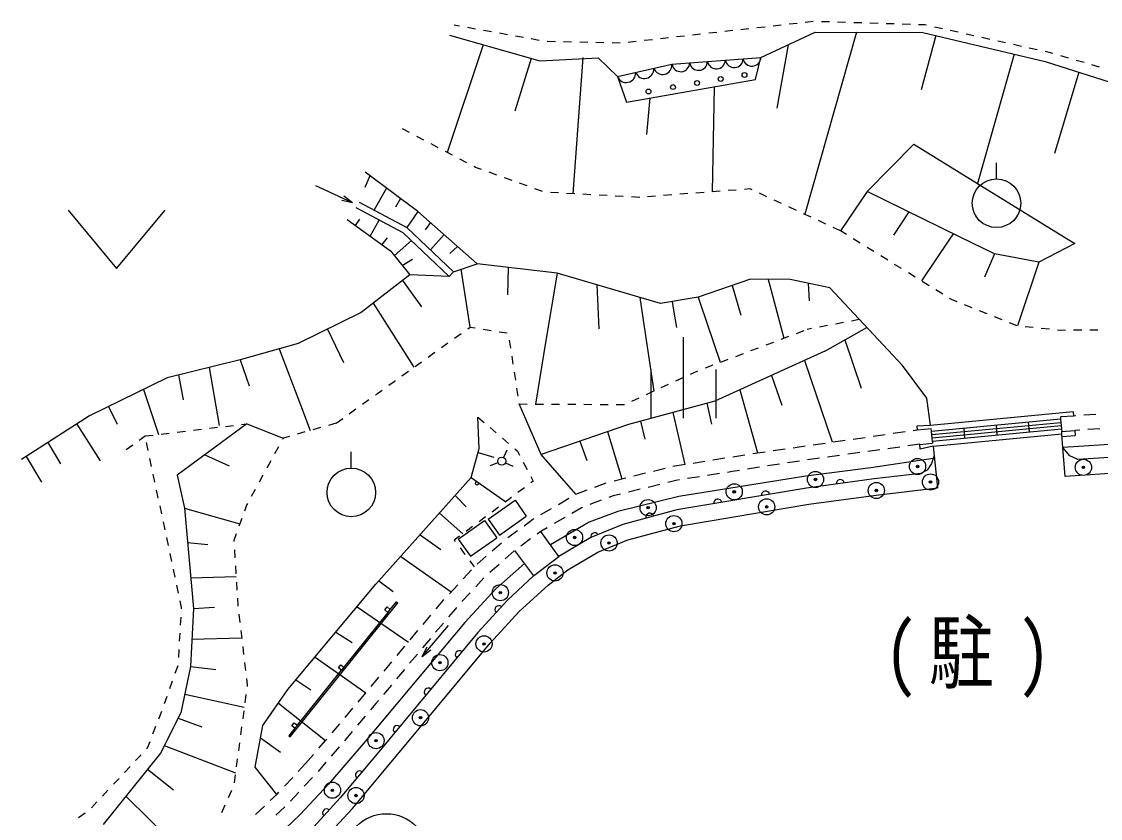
# Model space of a CAD drawing. Units: millimetres, scale not verified. Extents: x 40000 to 680000, y 20000 to 380000.
# Drawn here: x 127125 to 160434, y 298172 to 322776 of the extents above; entities that cross this region are included whole.
import ezdxf

# ---------------------------------------------------------------- set-up
doc = ezdxf.new("R2010")
doc.units = ezdxf.units.MM
doc.header["$LTSCALE"] = 1000
doc.header["$PDMODE"] = 32
doc.header["$PDSIZE"] = 500
doc.layers.add('M-BGD', color=7, linetype='Continuous', lineweight=25)
doc.layers.add('M-STR-STRC', color=7, linetype='Continuous', lineweight=25)
doc.styles.add('ＭＳ ゴシック', font='')
doc.styles.get('ＭＳ ゴシック').set_extended_font_data('MS Gothic')

msp = doc.modelspace()

# ---------------------------------------------------------------- linework, layer by layer
at = {"layer": 'M-BGD'}
for p, q in [((151569, 322776), (151320, 322748)), ((152068, 322764), (151818, 322772)), ((140648, 322633), (140476, 322664)), ((141140, 322546), (140894, 322589)), ((141633, 322458), (141386, 322502)), ((148587, 322441), (148339, 322413)), ((149084, 322496), (148836, 322469)), ((149581, 322552), (149333, 322524)), ((150078, 322608), (149830, 322580)), ((149952, 321670), (151624, 322447)), ((150575, 322664), (150326, 322636)), ((151072, 322720), (150823, 322692)), ((152906, 322445), (151304, 316826)), ((151624, 322447), (154948, 322441)), ((152568, 322748), (152318, 322756)), ((153068, 322733), (152818, 322741)), ((153568, 322717), (153318, 322725)), ((154067, 322702), (153817, 322710)), ((154567, 322686), (154317, 322694)), ((155013, 322673), (154817, 322679)), ((154948, 322441), (158728, 321548)), ((155066, 322661), (155013, 322673)), ((155554, 322552), (155310, 322607)), ((156042, 322444), (155798, 322498)), ((140340, 322353), (143123, 321562)), ((142125, 322371), (141879, 322414)), ((142617, 322283), (142371, 322327)), ((143109, 322196), (142863, 322240)), ((143606, 322155), (143356, 322161)), ((144106, 322144), (143856, 322150)), ((144606, 322133), (144356, 322139)), ((145106, 322123), (144856, 322128)), ((145606, 322112), (145356, 322117)), ((146103, 322161), (145855, 322134)), ((146600, 322217), (146351, 322189)), ((147097, 322273), (146848, 322245)), ((147594, 322329), (147345, 322301)), ((148090, 322385), (147842, 322357)), ((155356, 322344), (154903, 320666)), ((156530, 322335), (156286, 322390)), ((157018, 322227), (156774, 322281)), ((157506, 322118), (157262, 322173)), ((141380, 322057), (140266, 318735)), ((150797, 322063), (150447, 320103)), ((157769, 321774), (156642, 317776)), ((157994, 322010), (157750, 322064)), ((158482, 321901), (158238, 321956)), ((158856, 321818), (158726, 321847)), ((158968, 321786), (158856, 321818)), ((142856, 321638), (142358, 320010)), ((143123, 321562), (144925, 321653)), ((144449, 321670), (144145, 317461)), ((144925, 321653), (145524, 321083)), ((145524, 321083), (147204, 321456)), ((147204, 321456), (149952, 321670)), ((149786, 320985), (149952, 321670)), ((158728, 321548), (161771, 320575)), ((159449, 321648), (159209, 321717)), ((159930, 321510), (159689, 321579)), ((160410, 321372), (160170, 321441)), ((159764, 321217), (159016, 318705)), ((145524, 321083), (145797, 320292)), ((145797, 320292), (149786, 320985)), ((148504, 320763), (148442, 317519)), ((146521, 320418), (146424, 319293)), ((139104, 319347), (138882, 319464)), ((139546, 319114), (139325, 319231)), ((139988, 318881), (139767, 318997)), ((140431, 318648), (140210, 318764)), ((153235, 317526), (154673, 318988)), ((154673, 318988), (158392, 316699)), ((140873, 318415), (140652, 318531)), ((139364, 316914), (137731, 318122)), ((141144, 318272), (141094, 318298)), ((141326, 318207), (141144, 318272)), ((141797, 318038), (141562, 318122)), ((157225, 317917), (157225, 318417)), ((137880, 318012), (137718, 317653)), ((142268, 317869), (142032, 317953)), ((142738, 317700), (142503, 317784)), ((137339, 317179), (136207, 317706)), ((138396, 317630), (138006, 316960)), ((143209, 317531), (142974, 317615)), ((143704, 317486), (143455, 317499)), ((144204, 317458), (143954, 317472)), ((144703, 317431), (144453, 317445)), ((147696, 317463), (147447, 317444)), ((148195, 317500), (147946, 317481)), ((148694, 317538), (148444, 317519)), ((149192, 317575), (148943, 317556)), ((149623, 317608), (149442, 317594)), ((149685, 317579), (149623, 317608)), ((150138, 317368), (149911, 317474)), ((153235, 317526), (152405, 316314)), ((156108, 316119), (153235, 317526)), ((137339, 317179), (137013, 317248)), ((137339, 317179), (137076, 317384)), ((137548, 317203), (139023, 316420)), ((138822, 317315), (138665, 317042)), ((145202, 317403), (144953, 317417)), ((145701, 317376), (145452, 317390)), ((146186, 317349), (145951, 317362)), ((146201, 317350), (146186, 317349)), ((146699, 317388), (146450, 317369)), ((147198, 317425), (146949, 317407)), ((150591, 317157), (150365, 317263)), ((128560, 316951), (130060, 315151)), ((130060, 315151), (131560, 316951)), ((138905, 316256), (137454, 317027)), ((139364, 316914), (139023, 316420)), ((141191, 315296), (139364, 316914)), ((151045, 316946), (150818, 317052)), ((151498, 316736), (151271, 316841)), ((154520, 316897), (154041, 316186)), ((137177, 316664), (138519, 315701)), ((137432, 316482), (137567, 316672)), ((137887, 316155), (138168, 316648)), ((139746, 316576), (139581, 316349)), ((151952, 316525), (151725, 316630)), ((158392, 316699), (159646, 315927)), ((140326, 314903), (138905, 316256)), ((139023, 316420), (140464, 315048)), ((140174, 316197), (139746, 315732)), ((152405, 316314), (152178, 316419)), ((152590, 316199), (152405, 316314)), ((155888, 316227), (155754, 316029)), ((157161, 315603), (156108, 316119)), ((138256, 315890), (138422, 316097)), ((138637, 315551), (139160, 316014)), ((140584, 315834), (140346, 315615)), ((153015, 315936), (152803, 316068)), ((153440, 315673), (153228, 315805)), ((155754, 316029), (154905, 314767)), ((159646, 315927), (158533, 315345)), ((138519, 315701), (139107, 314955)), ((138877, 315247), (139191, 315436)), ((153706, 315509), (153653, 315541)), ((153866, 315410), (153706, 315509)), ((157161, 315603), (156853, 314880)), ((158533, 315345), (157161, 315603)), ((140464, 315048), (141191, 315296)), ((140970, 313344), (140702, 315129)), ((143657, 315011), (141191, 315296)), ((142150, 315185), (142124, 314334)), ((154291, 315147), (154078, 315278)), ((158533, 315345), (157870, 313378)), ((139107, 314955), (137614, 313795)), ((138882, 314780), (139468, 313965)), ((140326, 314903), (139107, 314955)), ((140464, 315048), (140326, 314903)), ((143657, 315011), (143305, 312867)), ((146848, 314071), (143657, 315011)), ((149625, 314820), (148016, 314266)), ((150853, 314808), (149625, 314820)), ((150171, 314815), (150223, 314624)), ((150905, 314797), (150853, 314808)), ((152079, 314550), (150905, 314797)), ((154716, 314884), (154503, 315015)), ((144886, 314649), (144945, 313284)), ((149060, 314626), (149142, 314350)), ((150223, 314624), (150663, 313001)), ((151413, 314690), (151445, 314158)), ((154318, 312152), (152079, 314550)), ((155141, 314620), (154928, 314752)), ((155566, 314357), (155354, 314489)), ((146218, 314257), (146310, 313631)), ((148016, 314266), (146848, 314071)), ((147210, 314131), (147254, 313870)), ((148016, 314266), (148079, 314080)), ((149142, 314350), (149333, 313707)), ((155832, 314193), (155779, 314226)), ((156006, 314123), (155832, 314193)), ((137614, 313795), (135669, 312840)), ((137983, 314082), (139239, 312104)), ((147254, 313870), (147344, 313332)), ((148079, 314080), (148697, 312258)), ((156470, 313938), (156238, 314030)), ((156935, 313752), (156702, 313845)), ((146310, 313631), (146643, 311368)), ((152499, 313481), (152253, 313435)), ((152990, 313574), (152745, 313527)), ((157399, 313566), (157167, 313659)), ((157863, 313381), (157631, 313474)), ((136567, 313281), (137068, 312253)), ((140492, 313002), (140695, 313147)), ((140898, 313293), (140970, 313344)), ((140970, 313344), (141130, 313318)), ((141377, 313279), (141624, 313240)), ((141871, 313201), (142118, 313162)), ((151048, 313146), (151282, 313235)), ((151516, 313296), (151375, 313270)), ((152008, 313389), (151762, 313343)), ((151926, 312597), (153217, 313331)), ((158360, 313328), (158111, 313353)), ((158857, 313277), (158609, 313302)), ((159198, 313242), (159106, 313252)), ((159356, 313243), (159198, 313242)), ((159856, 313245), (159606, 313244)), ((160356, 313247), (160106, 313246)), ((135669, 312840), (133875, 312331)), ((140086, 312710), (140289, 312856)), ((142184, 312943), (142222, 312696)), ((143305, 312867), (142993, 310966)), ((147555, 313036), (147555, 310536)), ((150112, 312793), (150346, 312881)), ((150580, 312970), (150814, 313058)), ((152546, 312950), (153043, 311457)), ((135080, 312673), (135736, 310945)), ((139679, 312419), (139882, 312565)), ((142259, 312449), (142297, 312202)), ((151926, 312597), (148530, 311060)), ((149177, 312439), (149411, 312528)), ((149645, 312616), (149879, 312704)), ((133875, 312331), (131617, 311780)), ((133875, 312331), (134149, 311529)), ((139273, 312128), (139476, 312274)), ((148242, 312086), (148475, 312174)), ((148709, 312263), (148943, 312351)), ((151298, 312312), (152155, 309801)), ((155069, 311146), (154318, 312152)), ((131617, 311780), (129225, 310603)), ((131972, 311866), (132115, 311100)), ((132914, 312096), (133224, 310307)), ((138866, 311837), (139070, 311982)), ((142334, 311955), (142372, 311707)), ((146555, 312036), (146555, 310536)), ((147327, 311682), (147555, 311786)), ((147782, 311890), (148009, 311994)), ((148555, 312036), (148555, 310536)), ((150277, 311851), (150601, 310936)), ((138460, 311546), (138657, 311687)), ((138657, 311687), (138663, 311691)), ((142409, 311460), (142447, 311213)), ((146873, 311474), (147100, 311578)), ((130886, 311420), (131352, 310030)), ((137648, 310962), (137851, 311108)), ((138054, 311254), (138113, 311297)), ((138113, 311297), (138257, 311400)), ((145963, 311058), (146191, 311162)), ((146418, 311266), (146645, 311370)), ((149302, 311410), (149844, 309460)), ((155187, 310309), (155069, 311146)), ((129804, 310888), (130077, 310344)), ((135736, 310945), (136037, 310150)), ((137243, 310669), (137445, 310815)), ((143171, 309409), (142484, 310969)), ((142486, 310969), (142736, 310967)), ((142986, 310966), (143236, 310965)), ((143486, 310963), (143736, 310962)), ((143986, 310961), (144236, 310959)), ((144486, 310958), (144736, 310957)), ((144986, 310956), (145236, 310954)), ((145486, 310953), (145732, 310952)), ((145732, 310952), (145736, 310954)), ((148530, 311060), (145867, 310340)), ((148282, 310993), (148428, 310347)), ((129225, 310603), (127125, 309255)), ((136837, 310377), (137040, 310523)), ((141213, 310565), (141402, 310402)), ((141256, 309599), (141213, 310565)), ((146236, 310440), (146368, 309887)), ((147235, 310710), (147598, 309101)), ((159588, 310729), (155187, 310309)), ((155215, 310132), (159202, 310511)), ((159203, 310569), (159202, 310511)), ((159202, 310511), (159227, 310191)), ((159600, 310597), (159203, 310569)), ((159588, 310727), (159600, 310597)), ((159673, 310602), (159600, 310597)), ((160296, 310645), (159922, 310619)), ((128831, 310350), (129547, 309216)), ((134080, 310357), (131932, 308770)), ((131933, 310100), (132181, 310130)), ((132430, 310159), (132678, 310189)), ((132926, 310219), (133174, 310248)), ((133423, 310278), (133671, 310308)), ((133919, 310337), (134080, 310357)), ((134080, 310357), (135203, 309913)), ((135875, 310104), (135635, 310036)), ((136356, 310240), (136116, 310172)), ((136837, 310377), (136597, 310308)), ((141592, 310239), (141781, 310076)), ((145867, 310340), (143171, 309409)), ((145219, 310116), (145654, 308658)), ((154037, 310063), (154408, 310117)), ((154655, 310152), (154776, 310170)), ((155187, 310309), (154765, 310285)), ((154765, 310285), (154776, 310170)), ((154776, 310170), (155207, 310211)), ((155215, 310132), (155207, 310211)), ((155247, 309814), (155215, 310132)), ((159208, 310390), (155228, 310013)), ((159218, 310291), (155238, 309914)), ((159227, 310191), (155247, 309814)), ((156215, 310227), (156240, 309908)), ((157210, 310321), (157236, 310002)), ((158206, 310416), (158232, 310097)), ((159227, 310191), (159239, 310118)), ((159239, 310118), (159643, 310149)), ((159244, 310033), (159239, 310118)), ((159794, 310159), (159643, 310149)), ((159643, 310149), (159654, 309999)), ((160417, 310202), (160043, 310176)), ((127938, 309777), (128324, 309123)), ((130760, 309852), (130940, 309981)), ((130940, 309981), (131188, 310011)), ((130991, 309740), (130984, 309777)), ((131437, 310041), (131685, 310070)), ((135203, 309913), (135178, 309868)), ((135394, 309967), (135203, 309913)), ((141971, 309913), (142160, 309749)), ((144363, 309821), (144577, 309222)), ((152181, 309796), (152552, 309850)), ((152799, 309885), (153171, 309939)), ((153418, 309974), (153789, 310028)), ((155247, 309814), (155252, 309758)), ((155270, 309665), (159244, 310042)), ((159275, 309628), (159244, 310033)), ((159249, 309969), (159654, 309999)), ((162219, 309825), (159280, 309622)), ((130354, 309561), (130557, 309707)), ((131036, 309532), (130991, 309740)), ((135058, 309649), (134938, 309430)), ((137305, 308987), (137305, 309487)), ((141009, 308696), (141256, 309599)), ((141220, 309467), (141702, 309329)), ((142102, 309547), (142001, 309318)), ((142350, 309586), (142438, 309511)), ((142438, 309511), (142500, 309392)), ((149707, 309438), (149844, 309460)), ((149844, 309460), (150078, 309494)), ((150325, 309529), (150696, 309583)), ((150944, 309618), (151315, 309672)), ((151562, 309707), (151933, 309761)), ((153001, 309467), (152630, 309415)), ((153620, 309554), (153249, 309502)), ((154239, 309640), (153868, 309588)), ((154858, 309727), (154487, 309675)), ((154873, 309573), (154858, 309727)), ((154859, 309721), (155252, 309758)), ((155270, 309665), (154873, 309573)), ((155270, 309665), (155402, 308375)), ((159344, 308730), (159275, 309628)), ((159484, 309364), (159275, 309628)), ((127262, 309343), (127736, 308559)), ((131139, 309043), (131088, 309287)), ((132785, 309400), (133534, 309060)), ((134818, 309210), (134698, 308991)), ((141601, 309068), (141834, 309158)), ((142065, 309153), (142294, 309052)), ((142616, 309171), (142732, 308949)), ((144239, 308184), (143171, 309409)), ((147237, 309047), (147608, 309106)), ((147855, 309145), (148225, 309204)), ((148472, 309243), (148842, 309301)), ((149089, 309340), (149460, 309399)), ((150527, 309112), (150156, 309054)), ((150996, 309187), (150773, 309151)), ((151144, 309207), (150996, 309187)), ((151763, 309294), (151392, 309242)), ((152382, 309381), (152011, 309329)), ((155270, 309282), (153342, 309000)), ((155223, 309132), (155084, 308928)), ((155299, 309375), (155223, 309132)), ((159735, 309256), (159484, 309364)), ((162254, 309418), (159735, 309256)), ((131243, 308554), (131191, 308798)), ((131932, 308770), (132154, 307754)), ((134578, 308772), (134458, 308552)), ((146024, 308749), (146388, 308838)), ((146630, 308898), (146995, 308988)), ((148675, 308819), (148304, 308760)), ((149061, 308880), (148922, 308858)), ((149292, 308917), (149061, 308880)), ((149909, 309015), (149539, 308956)), ((153342, 309000), (151342, 308735)), ((154888, 308819), (153451, 308653)), ((155084, 308928), (154888, 308819)), ((162276, 308919), (159344, 308730)), ((138066, 305410), (141009, 308696)), ((141009, 308696), (142077, 307951)), ((142848, 308728), (142923, 308585)), ((142923, 308585), (142851, 308532)), ((144825, 308401), (145177, 308531)), ((145417, 308600), (145781, 308689)), ((146831, 308484), (146467, 308395)), ((147322, 308605), (147074, 308544)), ((147440, 308624), (147322, 308605)), ((151342, 308735), (147421, 308114)), ((148057, 308721), (147687, 308663)), ((153451, 308653), (151355, 308369)), ((131347, 308065), (131295, 308309)), ((134338, 308333), (134218, 308114)), ((140509, 308138), (140850, 307792)), ((142651, 308382), (142451, 308232)), ((144239, 308184), (144590, 308314)), ((144239, 308184), (144239, 308184)), ((145388, 308129), (145258, 308081)), ((145617, 308186), (145388, 308129)), ((147421, 308114), (145534, 307650)), ((146224, 308335), (145860, 308245)), ((151355, 308369), (147358, 307697)), ((151430, 307875), (153514, 308157)), ((153514, 308157), (155402, 308375)), ((131451, 307576), (131399, 307820)), ((134069, 307842), (134005, 307663)), ((134098, 307895), (134069, 307842)), ((141532, 307415), (142362, 307996)), ((141850, 307783), (141650, 307633)), ((142251, 308083), (142051, 307933)), ((142362, 307996), (142706, 307505)), ((143699, 307870), (144023, 308058)), ((144431, 307776), (144113, 307590)), ((144437, 307778), (144431, 307776)), ((145023, 307994), (144671, 307864)), ((147465, 307208), (151430, 307875)), ((132154, 307754), (133865, 307271)), ((132154, 307754), (132431, 304655)), ((140749, 306955), (140024, 307595)), ((141450, 307484), (141250, 307334)), ((141876, 306923), (142706, 307505)), ((143159, 307555), (143483, 307744)), ((143897, 307464), (143573, 307275)), ((145534, 307650), (144646, 307322)), ((147358, 307697), (145687, 307246)), ((131555, 307087), (131503, 307331)), ((133921, 307428), (133836, 307192)), ((140608, 306796), (141419, 307371)), ((141050, 307184), (140850, 307034)), ((141419, 307371), (141795, 306840)), ((141532, 307415), (141876, 306923)), ((142638, 307211), (142909, 307409)), ((142909, 307409), (142943, 307429)), ((143357, 307149), (143156, 307032)), ((144646, 307322), (143451, 306625)), ((145687, 307246), (144698, 306845)), ((145846, 306771), (147465, 307208)), ((131659, 306597), (131607, 306842)), ((133752, 306957), (133678, 306750)), ((139429, 306931), (140065, 306475)), ((140649, 306884), (140486, 306762)), ((140608, 306796), (140984, 306266)), ((140984, 306266), (141795, 306840)), ((142133, 306843), (142436, 307064)), ((142839, 306801), (142536, 306580)), ((143156, 307032), (143041, 306948)), ((143714, 306262), (143156, 307032)), ((144698, 306845), (143714, 306262)), ((132250, 306687), (132874, 306635)), ((133678, 306750), (133679, 306720)), ((133695, 306470), (133711, 306221)), ((140486, 306762), (140514, 306725)), ((140663, 306525), (140813, 306325)), ((141659, 306435), (141941, 306683)), ((142348, 306443), (142935, 305660)), ((144920, 306396), (145846, 306771)), ((131763, 306108), (131711, 306353)), ((138830, 306263), (140386, 305166)), ((140962, 306124), (141099, 305941)), ((141191, 306021), (141472, 306270)), ((142335, 306431), (142054, 306183)), ((142935, 305660), (143714, 306262)), ((143995, 305847), (144920, 306396)), ((131867, 305619), (131815, 305864)), ((133726, 305971), (133742, 305722)), ((140759, 305571), (141013, 305847)), ((141866, 306017), (141585, 305769)), ((142649, 306041), (141765, 305261)), ((143379, 305371), (143995, 305847)), ((132347, 305600), (133747, 305640)), ((133757, 305472), (133773, 305223)), ((138158, 305512), (138593, 305183)), ((141399, 305602), (141145, 305326)), ((142935, 305660), (142130, 304914)), ((131970, 305130), (131918, 305375)), ((135346, 302149), (138066, 305410)), ((140335, 305111), (140589, 305387)), ((140976, 305142), (140722, 304867)), ((141765, 305261), (140809, 304224)), ((142483, 304558), (143379, 305371)), ((132065, 304683), (132022, 304886)), ((133788, 304973), (133804, 304724)), ((135415, 300693), (138737, 304829)), ((138510, 304626), (138698, 304860)), ((138698, 304860), (138737, 304829)), ((139921, 304643), (140095, 304851)), ((140095, 304851), (140166, 304927)), ((142130, 304914), (141212, 303916)), ((132063, 304640), (132065, 304683)), ((132431, 304655), (132343, 302866)), ((132431, 304655), (133078, 304694)), ((133833, 304476), (133863, 304227)), ((138435, 304533), (137075, 302839)), ((137481, 304708), (139066, 303619)), ((138341, 304608), (138417, 304701)), ((138435, 304533), (138341, 304608)), ((138417, 304701), (138510, 304626)), ((138435, 304533), (138510, 304626)), ((139521, 304163), (139761, 304451)), ((140520, 304648), (140309, 304397)), ((140552, 304683), (140520, 304648)), ((141589, 303587), (142483, 304558)), ((132034, 304141), (132048, 304391)), ((140809, 304224), (137734, 300543)), ((139496, 303177), (140302, 304131)), ((140148, 304206), (139907, 303919)), ((132005, 303642), (132020, 303891)), ((133892, 303979), (133921, 303731)), ((136828, 303925), (137332, 303609)), ((141212, 303916), (138152, 300225)), ((139120, 303684), (139360, 303971)), ((132385, 303712), (133919, 303748)), ((133951, 303483), (133980, 303234)), ((138536, 299905), (141589, 303587)), ((138719, 303204), (138960, 303492)), ((139496, 303177), (139648, 303473)), ((139746, 303728), (139504, 303441)), ((131976, 303143), (131991, 303392)), ((136185, 303154), (137758, 302054)), ((139344, 303249), (139103, 302962)), ((139496, 303177), (139763, 303376)), ((131872, 302659), (131955, 302894)), ((132343, 302866), (132040, 301430)), ((132343, 302866), (133119, 302770)), ((134010, 302986), (134039, 302738)), ((136906, 302820), (136981, 302914)), ((137000, 302745), (136906, 302820)), ((136981, 302914), (137075, 302839)), ((137075, 302839), (137000, 302745)), ((138319, 302724), (138559, 303012)), ((134069, 302489), (134092, 302293)), ((135595, 302447), (136052, 302144)), ((135639, 301052), (137000, 302745)), ((137918, 302245), (138158, 302532)), ((138943, 302770), (138703, 302482)), ((131705, 302187), (131788, 302423)), ((134092, 302293), (134085, 302241)), ((134569, 301038), (135346, 302149)), ((138542, 302290), (138302, 302002)), ((131538, 301716), (131622, 301952)), ((132162, 302008), (134000, 301611)), ((134052, 301994), (134018, 301746)), ((137517, 301765), (137758, 302053)), ((138142, 301810), (138065, 301718)), ((131361, 301249), (131451, 301482)), ((133985, 301498), (133952, 301250)), ((135057, 301736), (136505, 300574)), ((137116, 301285), (137357, 301573)), ((138065, 301718), (137900, 301524)), ((132040, 301430), (131409, 300184)), ((131957, 301267), (132689, 301003)), ((135471, 301033), (135546, 301127)), ((135546, 301127), (135639, 301052)), ((137738, 301333), (137496, 301047)), ((131180, 300782), (131271, 301016)), ((133918, 301002), (133885, 300755)), ((134334, 299760), (134569, 301038)), ((135564, 300958), (135376, 300724)), ((135564, 300958), (135471, 301033)), ((135639, 301052), (135564, 300958)), ((136710, 300811), (136955, 301094)), ((137334, 300856), (137092, 300570)), ((131014, 300353), (131090, 300549)), ((133852, 300507), (133819, 300259)), ((134499, 300658), (135118, 300218)), ((135376, 300724), (135415, 300693)), ((136301, 300338), (136505, 300574)), ((136505, 300574), (136546, 300621)), ((137734, 300543), (136601, 299231)), ((131409, 300184), (129640, 297981)), ((130646, 299959), (130816, 300141)), ((130987, 300324), (131014, 300353)), ((131528, 300421), (133727, 299577)), ((135893, 299865), (136138, 300149)), ((136869, 300306), (136686, 300095)), ((136931, 300379), (136869, 300306)), ((138152, 300225), (136965, 298806)), ((133785, 300011), (133752, 299764)), ((135667, 299623), (135893, 299865)), ((136523, 299905), (136277, 299622)), ((137341, 298476), (138536, 299905)), ((130305, 299593), (130475, 299776)), ((131013, 299691), (131819, 299055)), ((133719, 299516), (133685, 299268)), ((135003, 298912), (134334, 299760)), ((129963, 299228), (130134, 299410)), ((135241, 299167), (135497, 299441)), ((136601, 299231), (135728, 298290)), ((136109, 299437), (135852, 299164)), ((129622, 298862), (129793, 299045)), ((130344, 298857), (132029, 297209)), ((133603, 299034), (133501, 298806)), ((134802, 298722), (135003, 298912)), ((135003, 298912), (135070, 298984)), ((135681, 298982), (135424, 298708)), ((136965, 298806), (136041, 297804)), ((129281, 298497), (129451, 298680)), ((133399, 298578), (133296, 298350)), ((134349, 298292), (134621, 298550)), ((135251, 298528), (134977, 298272)), ((136400, 297456), (137341, 298476)), ((128881, 298199), (129088, 298340)), ((135728, 298290), (134193, 296835))]:
    msp.add_line(p, q, dxfattribs=at)
for centre, radius in [((149446, 321125), 75), ((147237, 320754), 75), ((147980, 320879), 75), ((148710, 321003), 75), ((146481, 320615), 75), ((157225, 317167), 750), ((141951, 309203), 125), ((137305, 308237), 750), ((154788, 309039), 37.5), ((154788, 309039), 30), ((154788, 309039), 22.5), ((154788, 309039), 15), ((154788, 309039), 7.5), ((154788, 309039), 5), ((159908, 309011), 37.5), ((159908, 309011), 30), ((159908, 309011), 22.5), ((159908, 309011), 15), ((159908, 309011), 7.5), ((159908, 309011), 5), ((141185, 308515), 50), ((151636, 308638), 37.5), ((151636, 308638), 30), ((151636, 308638), 22.5), ((151636, 308638), 15), ((151636, 308638), 7.5), ((151636, 308638), 5), ((155187, 308560), 37.5), ((155187, 308560), 30), ((155187, 308560), 22.5), ((155187, 308560), 15), ((155187, 308560), 7.5), ((155187, 308560), 5), ((149127, 308257), 37.5), ((149127, 308257), 30), ((149127, 308257), 22.5), ((149127, 308257), 15), ((149127, 308257), 7.5), ((149127, 308257), 5), ((153516, 308297), 37.5), ((153516, 308297), 30), ((153516, 308297), 22.5), ((153516, 308297), 15), ((153516, 308297), 7.5), ((153516, 308297), 5), ((146469, 307766), 37.5), ((146469, 307766), 30), ((146469, 307766), 22.5), ((146469, 307766), 15), ((146469, 307766), 7.5), ((146469, 307766), 5), ((150128, 307792), 37.5), ((150128, 307792), 30), ((150128, 307792), 22.5), ((150128, 307792), 15), ((150128, 307792), 7.5), ((150128, 307792), 5), ((147265, 307273), 37.5), ((147265, 307273), 30), ((147265, 307273), 22.5), ((147265, 307273), 15), ((147265, 307273), 7.5), ((147265, 307273), 5), ((144198, 306846), 37.5), ((144198, 306846), 30), ((144198, 306846), 22.5), ((144198, 306846), 15), ((144198, 306846), 7.5), ((144198, 306846), 5), ((145263, 306678), 37.5), ((145263, 306678), 30), ((145263, 306678), 22.5), ((145263, 306678), 15), ((145263, 306678), 7.5), ((145263, 306678), 5), ((143593, 305753), 37.5), ((143593, 305753), 30), ((143593, 305753), 22.5), ((143593, 305753), 15), ((143593, 305753), 7.5), ((143593, 305753), 5), ((141906, 305144), 37.5), ((141906, 305144), 30), ((141906, 305144), 22.5), ((141906, 305144), 15), ((141906, 305144), 7.5), ((141906, 305144), 5), ((141404, 303561), 37.5), ((141404, 303561), 30), ((141404, 303561), 22.5), ((141404, 303561), 15), ((141404, 303561), 7.5), ((141404, 303561), 5), ((140040, 302981), 37.5), ((140040, 302981), 30), ((140040, 302981), 22.5), ((140040, 302981), 15), ((140040, 302981), 7.5), ((140040, 302981), 5), ((139442, 301281), 37.5), ((139442, 301281), 30), ((139442, 301281), 22.5), ((139442, 301281), 15), ((139442, 301281), 7.5), ((139442, 301281), 5), ((138069, 300575), 37.5), ((138069, 300575), 30), ((138069, 300575), 22.5), ((138069, 300575), 15), ((138069, 300575), 7.5), ((138069, 300575), 5), ((136723, 299043), 37.5), ((136723, 299043), 30), ((136723, 299043), 22.5), ((136723, 299043), 15), ((136723, 299043), 7.5), ((136723, 299043), 5), ((137450, 298879), 37.5), ((137450, 298879), 30), ((137450, 298879), 22.5), ((137450, 298879), 15), ((137450, 298879), 7.5), ((137450, 298879), 5)]:
    msp.add_circle(centre, radius, dxfattribs=at)
for centre, radius, start, end in [((146915, 321433), 290, 200.3653, 4.656), ((147477, 321505), 277, 190.0428, 358.8555), ((148026, 321547), 277, 190.0428, 358.8555), ((148576, 321590), 277, 190.0428, 358.8555), ((149126, 321633), 277, 190.0428, 358.8555), ((149675, 321676), 277, 190.0428, 358.8555), ((145795, 321184), 290, 200.3653, 4.656), ((146355, 321308), 290, 200.3653, 4.656), ((152403, 308511), 125, 7.6972, 187.6972), ((150096, 308158), 125, 9.547, 189.547), ((148617, 307909), 125, 9.547, 189.547), ((146522, 307472), 125, 15.0985, 195.0985), ((144817, 306869), 122, 32.9639, 191.2224), ((141864, 304616), 125, 50.0991, 224.5213), ((140639, 303226), 125, 50.3385, 230.3385), ((139682, 302071), 125, 50.3385, 230.3385), ((138724, 300916), 125, 50.3385, 230.3385), ((137558, 299515), 125, 50.0991, 230.0991), ((136545, 298342), 125, 50.0991, 224.5213)]:
    msp.add_arc(centre, radius, start, end, dxfattribs=at)
for p in [(154788, 309039), (159908, 309011), (151636, 308638), (155187, 308560), (149127, 308257), (153516, 308297), (146469, 307766), (150128, 307792), (147265, 307273), (144198, 306846), (145263, 306678), (143593, 305753), (141906, 305144), (141404, 303561), (140040, 302981), (139442, 301281), (138069, 300575), (136723, 299043), (137450, 298879)]:
    msp.add_point(p, dxfattribs=at)
at = {"layer": 'M-STR-STRC'}
msp.add_circle((138388, 297017), 1300, dxfattribs=at)

# ---------------------------------------------------------------- texts
at = {"layer": 'M-BGD', "insert": (156522, 303056), "char_height": 1833, "attachment_point": 5, "style": 'ＭＳ ゴシック'}
msp.add_mtext('\\T1.38;\\W0.8;(駐)', dxfattribs=at)

doc.saveas('drawing.dxf')
